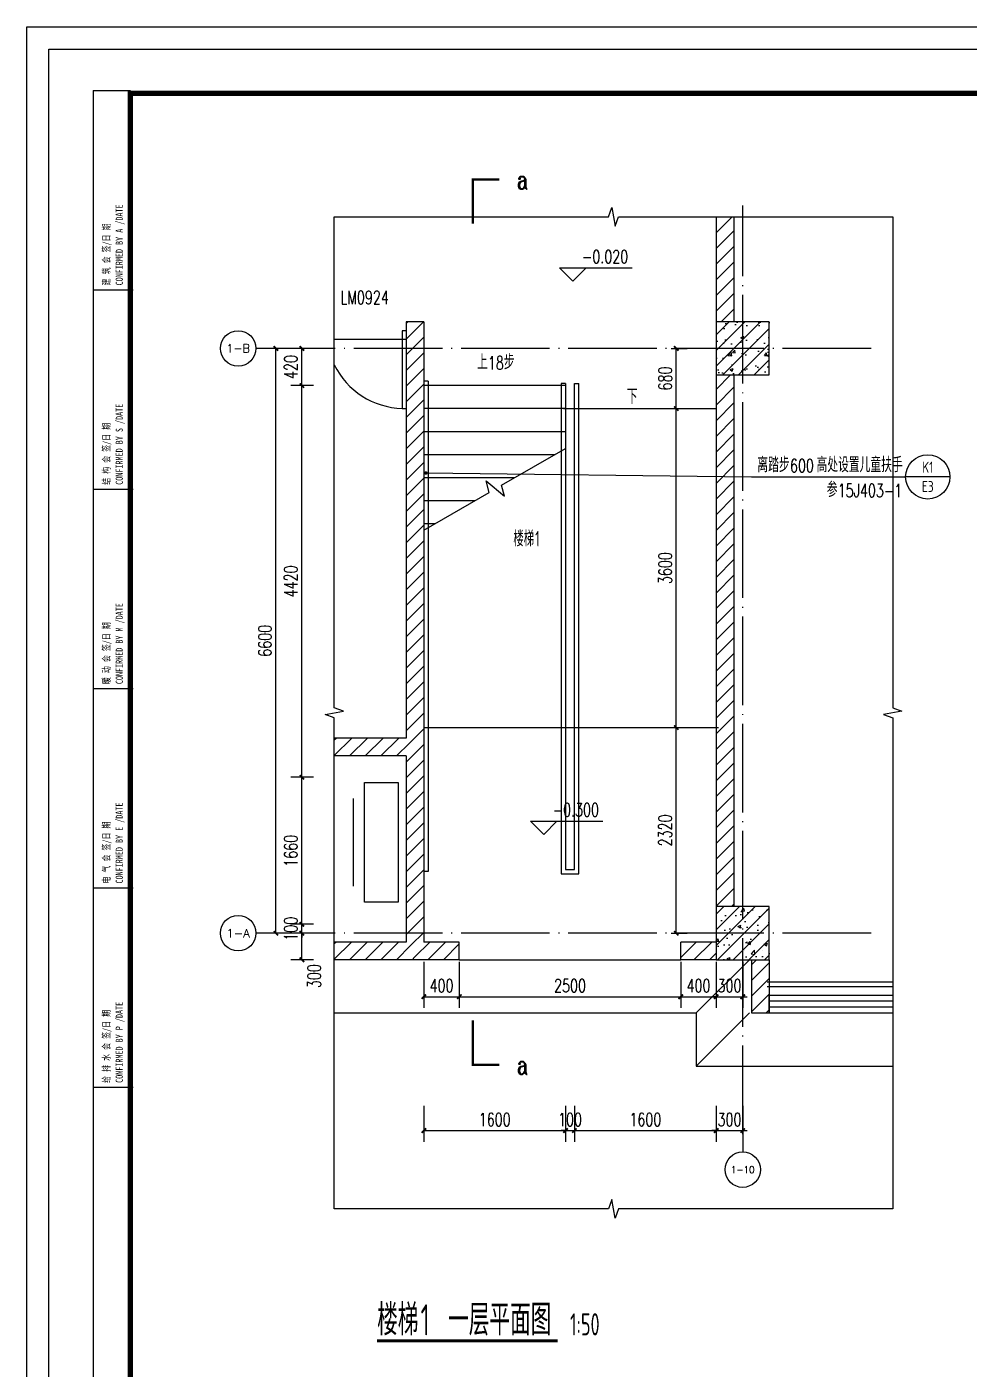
# Model space of a CAD drawing. Header units: millimetres. Extents: x -1048436 to -185795, y -983427 to 400387.
# Drawn here: x -621469 to -610831, y -673799 to -658650 of the extents above; entities that cross this region are included whole.
import ezdxf
from ezdxf.enums import TextEntityAlignment as Align

# ---------------------------------------------------------------- set-up
doc = ezdxf.new("R2010")
doc.units = ezdxf.units.MM
doc.header["$LTSCALE"] = 500
doc.linetypes.add('DOTE', pattern=[2.42, 2, -0.2, 0.02, -0.2])
for name, color, linetype in [('2017_11-sheet-L2$0$C-SHET-TTLB', 11, 'Continuous'), ('C-SHET-TTLB', 11, 'Continuous'), ('COLUMN', 254, 'Continuous'), ('DIM_LEAD', 3, 'Continuous'), ('DIM_SYMB', 3, 'Continuous'), ('EVTR', 2, 'Continuous'), ('PUB_DIM', 3, 'Continuous'), ('PUB_HATCH', 8, 'Continuous'), ('PUB_TEXT', 7, 'Continuous'), ('STAIR', 2, 'Continuous'), ('WINDOW', 4, 'Continuous'), ('建-填充', 9, 'Continuous'), ('建-墙', 254, 'Continuous'), ('建-屋面-排水沟落水口', 175, 'Continuous'), ('建-文字', 4, 'Continuous'), ('建-楼梯-扶手栏杆', 3, 'Continuous'), ('建-符号', 13, 'Continuous'), ('建-符号-门编号', 13, 'Continuous'), ('建-轴线', 16, 'DOTE'), ('建-门扇', 32, 'Continuous')]:
    doc.layers.add(name, color=color, linetype=linetype)
doc.styles.add('2017_11-sheet-L2$0$SHEET-ECADI', font='simhei.ttf', dxfattribs={"width": 0.7})
doc.styles.add('_TCH_AXIS', font='COMPLEX', dxfattribs={"bigfont": 'GBCBIG'})
doc.styles.add('_TCH_DIM', font='SIMPLEX', dxfattribs={"bigfont": 'GBCBIG'})
doc.styles.add('_TCH_DIM_T3', font='SIMPLEX', dxfattribs={"width": 0.705882, "bigfont": 'GBCBIG'})
doc.styles.add('_TCH_LABEL', font='COMPLEX', dxfattribs={"bigfont": 'GBCBIG'})
doc.styles.add('_TCH_WINDOW', font='SIMPLEX', dxfattribs={"height": 3.5, "bigfont": 'GBCBIG'})
doc.styles.add('ECADI', font='hzs.shx', dxfattribs={"width": 0.7, "bigfont": 'hztxt.shx'})
doc.styles.add('XD2008', font='xd-hzs.shx', dxfattribs={"width": 0.7, "bigfont": 'xd-hztxt.shx'})
doc.dimstyles.new('_TCH_ARCH&&50', dxfattribs={"dimtxt": 148.75, "dimasz": 50, "dimexe": 125, "dimexo": 150, "dimgap": 50, "dimtad": 1, "dimdec": 0, "dimzin": 0, "dimdsep": 46, "dimtxsty": '_TCH_DIM_T3', "dimblk": 'ARCHTICK', "dimcen": 0.09, "dimclrt": 7, "dimazin": 2, "dimtfac": 1, "dimtdec": 0, "dimtix": 1, "dimtmove": 2, "dimatfit": 3, "dimldrblk": 'ARCHTICK', "dimfxl": 1, "dimtolj": 1, "dimtzin": 0, "dimarcsym": 0})
pattern_1 = [(45, (0, 89.76), (-88.388383, 88.388383), [])]
pattern_2 = [(45, (0, 0), (-88.388348, 88.388348), []), (50, (0, 0), (358.63009, -31.37607), [37.5, -412.5]), (355, (0, 0), (-69.37567, 376.09607), [30, -330]), (100.4514, (29.9, -2.6), (289.25469, 344.71977), [31.8701, -350.57106]), (46.1842, (0, 100), (533.62052, -82.7595), [56.25, -618.75]), (96.6356, (44.47, 93.1), (467.33135, 487.05894), [47.80514, -525.8565]), (351.1842, (0, 100), (467.33097, 487.0593), [45, -495]), (21, (50, 75), (298.45353, -201.30945), [37.5, -412.5]), (326, (50, 75), (121.65767, 362.57502), [30, -330]), (71.4514, (74.87, 58.22), (420.11131, 161.26525), [31.8701, -350.57106]), (37.5, (0, 0), (6.079928, 166.446927), [0, -326, 0, -335, 0, -331.25]), (7.5, (0, 0), (131.53477, 197.205856), [0, -191, 0, -318.5, 0, -126.25]), (327.5, (-111.5, 0), (266.911218, -11.277436), [0, -125, 0, -390, 0, -517.5]), (317.5, (-161.5, 0), (291.593085, 50.05249), [0, -162.5, 0, -259, 0, -367.5])]

# ---------------------------------------------------------------- blocks, each defined once
blk = doc.blocks.new('2017_11-sheet-L2$0$2014SHEET-L')
at = {"layer": '2017_11-sheet-L2$0$C-SHET-TTLB'}
for p, q in [((0, -45), (-9, -45)), ((0, -90), (-9, -90)), ((0, -135), (-9, -135)), ((0, -180), (-9, -180)), ((0, -225), (-9, -225))]:
    blk.add_line(p, q, dxfattribs=at)
at = {"layer": '2017_11-sheet-L2$0$C-SHET-TTLB', "style": '2017_11-sheet-L2$0$SHEET-ECADI', "width": 0.7}
for s, p in [('CONFIRMED BY A /DATE', (-2.33, -43.96)), ('建 筑 会 签/日 期', (-5.24, -43.96)), ('CONFIRMED BY S /DATE', (-2.33, -88.96)), ('结 构 会 签/日 期', (-5.24, -88.96)), ('暖 动 会 签/日 期', (-5.24, -133.96)), ('CONFIRMED BY M /DATE', (-2.33, -133.96)), ('电 气 会 签/日 期', (-5.24, -178.96)), ('CONFIRMED BY E /DATE', (-2.33, -178.96)), ('给 排 水 会 签/日 期', (-5.24, -223.96)), ('CONFIRMED BY P /DATE', (-2.33, -223.96))]:
    blk.add_text(s, height=1.6, rotation=90, dxfattribs=at).set_placement(p)
blk = doc.blocks.new('2017_11-sheet-L2', base_point=(18.4, 410))
at = {"layer": '2017_11-sheet-L2$0$C-SHET-TTLB'}
blk.add_blockref('2017_11-sheet-L2$0$2014SHEET-L', (19, 410.6), dxfattribs=at)
blk = doc.blocks.new('集团图框A1')
at = {"layer": 'C-SHET-TTLB'}
for q in [(259.85, -685.13), (268.25, -109.93)]:
    blk.add_line((259.85, -109.93), q, dxfattribs=at)
for points in [[(1095.85, -95.53), (1095.85, -699.53), (244.85, -699.53), (244.85, -95.53)], [(1090.85, -100.53), (1090.85, -694.53), (249.85, -694.53), (249.85, -100.53)]]:
    blk.add_lwpolyline(points, close=True, dxfattribs=at)
at = {"layer": 'C-SHET-TTLB', "const_width": 1.2}
blk.add_lwpolyline([(268.25, -110.53), (1080.85, -110.53), (1080.85, -684.53), (268.25, -684.53)], close=True, dxfattribs=at)
at = {"layer": 'C-SHET-TTLB'}
blk.add_blockref('2017_11-sheet-L2', (268.25, -110.53), dxfattribs=at)
at = {"color": 2, "style": 'ECADI', "width": 0.7}
for tag, p in [('序号1', (1009.72, -381.88)), ('记要1', (1037.92, -381.9)), ('日期1', (1073.26, -381.71)), ('序号2', (1009.72, -387.77)), ('记要2', (1037.92, -387.79)), ('日期2', (1073.26, -387.6)), ('序号3', (1009.72, -393.63)), ('记要3', (1037.92, -393.65)), ('日期3', (1073.26, -393.46)), ('序号4', (1009.72, -399.51)), ('记要4', (1037.92, -399.53)), ('日期4', (1073.26, -399.35)), ('合作设计单位', (1042.53, -542.75)), ('审定人', (1041.84, -561.74)), ('审核人', (1041.84, -571.23)), ('设计总负责人', (1041.84, -580.99)), ('专业负责人', (1041.84, -591.72)), ('校对人', (1041.84, -601.96)), ('设计人', (1041.84, -611.83)), ('建设单位上', (1044.38, -619.93)), ('建设单位中', (1044.38, -623.89)), ('建设单位下', (1044.38, -627.74)), ('项目名称上', (1044.35, -632.3)), ('项目名称中', (1044.35, -636.38)), ('项目名称下', (1044.35, -640.33)), ('子项', (1043.59, -646.93)), ('图名上', (1044.47, -653.59)), ('图名中', (1044.47, -657.5)), ('图名下', (1044.47, -661.62)), ('工程编号', (1027.1, -667.58)), ('阶段', (1063.92, -667.61)), ('比例', (1025.96, -674.19)), ('专业', (1063.72, -673.97)), ('日期', (1026.1, -680.73)), ('图别、图号', (1066.05, -680.84))]:
    blk.add_attdef(tag, text='', height=3.5, dxfattribs=at).set_placement(p, align=Align.MIDDLE)
blk = doc.blocks.new('A1')
blk.add_blockref('集团图框A1', (-609654.51, -640037.88))
blk = doc.blocks.new('_ArchTick')
at = {"color": 0, "linetype": 'ByBlock', "const_width": 0.4}
blk.add_lwpolyline([(-0.5, -0.5), (0.5, 0.5)], dxfattribs=at)
blk = doc.blocks.new('*D272')
at = {"layer": 'Defpoints', "color": 0, "transparency": 16777216}
for p in [(-616987, -669054), (-616587, -669054), (-616587, -669596)]:
    blk.add_point(p, dxfattribs=at)
at = {"layer": 'PUB_DIM', "color": 0, "lineweight": -2, "transparency": 16777216}
for p, q in [((-616987, -669204), (-616987, -669721)), ((-616587, -669204), (-616587, -669721)), ((-616987, -669596), (-616587, -669596))]:
    blk.add_line(p, q, dxfattribs=at)
at = {"layer": 'PUB_DIM', "color": 0, "lineweight": -2, "transparency": 16777216, "xscale": 50, "yscale": 50, "zscale": 50, "rotation": 180}
blk.add_blockref('_ArchTick', (-616987, -669596), dxfattribs=at)
at = {"layer": 'PUB_DIM', "color": 0, "lineweight": -2, "transparency": 16777216, "xscale": 50, "yscale": 50, "zscale": 50}
blk.add_blockref('_ArchTick', (-616587, -669596), dxfattribs=at)
at = {"layer": 'PUB_DIM', "color": 7, "transparency": 16777216, "insert": (-616787, -669471), "char_height": 148.8, "attachment_point": 5, "style": '_TCH_DIM_T3'}
blk.add_mtext('\\A1;400', dxfattribs=at)
blk = doc.blocks.new('*D273')
at = {"layer": 'Defpoints', "color": 0, "transparency": 16777216}
for p in [(-616587, -669054), (-614087, -669054), (-614087, -669596)]:
    blk.add_point(p, dxfattribs=at)
at = {"layer": 'PUB_DIM', "color": 0, "lineweight": -2, "transparency": 16777216}
for p, q in [((-616587, -669204), (-616587, -669721)), ((-614087, -669204), (-614087, -669721)), ((-616587, -669596), (-614087, -669596))]:
    blk.add_line(p, q, dxfattribs=at)
at = {"layer": 'PUB_DIM', "color": 0, "lineweight": -2, "transparency": 16777216, "xscale": 50, "yscale": 50, "zscale": 50, "rotation": 180}
blk.add_blockref('_ArchTick', (-616587, -669596), dxfattribs=at)
at = {"layer": 'PUB_DIM', "color": 0, "lineweight": -2, "transparency": 16777216, "xscale": 50, "yscale": 50, "zscale": 50}
blk.add_blockref('_ArchTick', (-614087, -669596), dxfattribs=at)
at = {"layer": 'PUB_DIM', "color": 7, "transparency": 16777216, "insert": (-615337, -669471), "char_height": 148.8, "attachment_point": 5, "style": '_TCH_DIM_T3'}
blk.add_mtext('\\A1;2500', dxfattribs=at)
blk = doc.blocks.new('*D274')
at = {"layer": 'Defpoints', "color": 0, "transparency": 16777216}
for p in [(-614087, -669054), (-613687, -669054), (-613687, -669596)]:
    blk.add_point(p, dxfattribs=at)
at = {"layer": 'PUB_DIM', "color": 0, "lineweight": -2, "transparency": 16777216}
for p, q in [((-614087, -669204), (-614087, -669721)), ((-613687, -669204), (-613687, -669721)), ((-614087, -669596), (-613687, -669596))]:
    blk.add_line(p, q, dxfattribs=at)
at = {"layer": 'PUB_DIM', "color": 0, "lineweight": -2, "transparency": 16777216, "xscale": 50, "yscale": 50, "zscale": 50, "rotation": 180}
blk.add_blockref('_ArchTick', (-614087, -669596), dxfattribs=at)
at = {"layer": 'PUB_DIM', "color": 0, "lineweight": -2, "transparency": 16777216, "xscale": 50, "yscale": 50, "zscale": 50}
blk.add_blockref('_ArchTick', (-613687, -669596), dxfattribs=at)
at = {"layer": 'PUB_DIM', "color": 7, "transparency": 16777216, "insert": (-613887, -669471), "char_height": 148.8, "attachment_point": 5, "style": '_TCH_DIM_T3'}
blk.add_mtext('\\A1;400', dxfattribs=at)
blk = doc.blocks.new('*D275')
at = {"layer": 'Defpoints', "color": 0, "transparency": 16777216}
for p in [(-613687, -669054), (-613387, -669054), (-613387, -669596)]:
    blk.add_point(p, dxfattribs=at)
at = {"layer": 'PUB_DIM', "color": 0, "lineweight": -2, "transparency": 16777216}
for p, q in [((-613687, -669204), (-613687, -669721)), ((-613387, -669204), (-613387, -669721)), ((-613687, -669596), (-613737, -669596)), ((-613687, -669596), (-613387, -669596)), ((-613387, -669596), (-613337, -669596))]:
    blk.add_line(p, q, dxfattribs=at)
at = {"layer": 'PUB_DIM', "color": 0, "lineweight": -2, "transparency": 16777216, "xscale": 50, "yscale": 50, "zscale": 50}
blk.add_blockref('_ArchTick', (-613687, -669596), dxfattribs=at)
at = {"layer": 'PUB_DIM', "color": 0, "lineweight": -2, "transparency": 16777216, "xscale": 50, "yscale": 50, "zscale": 50, "rotation": 180}
blk.add_blockref('_ArchTick', (-613387, -669596), dxfattribs=at)
at = {"layer": 'PUB_DIM', "color": 7, "transparency": 16777216, "insert": (-613537, -669471), "char_height": 148.8, "attachment_point": 5, "style": '_TCH_DIM_T3'}
blk.add_mtext('\\A1;300', dxfattribs=at)
blk = doc.blocks.new('*D2535')
at = {"layer": 'Defpoints', "color": 0, "transparency": 16777216}
for p in [(-614347, -662279), (-614138, -662279), (-614347, -662959)]:
    blk.add_point(p, dxfattribs=at)
at = {"layer": 'PUB_DIM', "color": 0, "lineweight": -2, "transparency": 16777216}
for p, q in [((-614197, -662279), (-614013, -662279)), ((-614138, -662959), (-614138, -662279)), ((-614197, -662959), (-614013, -662959))]:
    blk.add_line(p, q, dxfattribs=at)
at = {"layer": 'PUB_DIM', "color": 0, "lineweight": -2, "transparency": 16777216, "xscale": 50, "yscale": 50, "zscale": 50}
for p, rotation in [((-614138, -662279), 90), ((-614138, -662959), 270)]:
    blk.add_blockref('_ArchTick', p, dxfattribs=dict(at, rotation=rotation))
at = {"layer": 'PUB_DIM', "color": 7, "transparency": 16777216, "insert": (-614263, -662619), "char_height": 148.8, "attachment_point": 5, "rotation": 90, "style": '_TCH_DIM_T3'}
blk.add_mtext('\\A1;680', dxfattribs=at)
blk = doc.blocks.new('*D2536')
at = {"layer": 'Defpoints', "color": 0, "transparency": 16777216}
for p in [(-614347, -662959), (-614138, -662959), (-614347, -666559)]:
    blk.add_point(p, dxfattribs=at)
at = {"layer": 'PUB_DIM', "color": 0, "lineweight": -2, "transparency": 16777216}
for p, q in [((-614197, -662959), (-614013, -662959)), ((-614138, -666559), (-614138, -662959)), ((-614197, -666559), (-614013, -666559))]:
    blk.add_line(p, q, dxfattribs=at)
at = {"layer": 'PUB_DIM', "color": 0, "lineweight": -2, "transparency": 16777216, "xscale": 50, "yscale": 50, "zscale": 50}
for p, rotation in [((-614138, -662959), 90), ((-614138, -666559), 270)]:
    blk.add_blockref('_ArchTick', p, dxfattribs=dict(at, rotation=rotation))
at = {"layer": 'PUB_DIM', "color": 7, "transparency": 16777216, "insert": (-614263, -664759), "char_height": 148.8, "attachment_point": 5, "rotation": 90, "style": '_TCH_DIM_T3'}
blk.add_mtext('\\A1;3600', dxfattribs=at)
blk = doc.blocks.new('*D2537')
at = {"layer": 'Defpoints', "color": 0, "transparency": 16777216}
for p in [(-614347, -666559), (-614138, -666559), (-614347, -668879)]:
    blk.add_point(p, dxfattribs=at)
at = {"layer": 'PUB_DIM', "color": 0, "lineweight": -2, "transparency": 16777216}
for p, q in [((-614197, -666559), (-614013, -666559)), ((-614138, -668879), (-614138, -666559)), ((-614197, -668879), (-614013, -668879))]:
    blk.add_line(p, q, dxfattribs=at)
at = {"layer": 'PUB_DIM', "color": 0, "lineweight": -2, "transparency": 16777216, "xscale": 50, "yscale": 50, "zscale": 50}
for p, rotation in [((-614138, -666559), 90), ((-614138, -668879), 270)]:
    blk.add_blockref('_ArchTick', p, dxfattribs=dict(at, rotation=rotation))
at = {"layer": 'PUB_DIM', "color": 7, "transparency": 16777216, "insert": (-614263, -667719), "char_height": 148.8, "attachment_point": 5, "rotation": 90, "style": '_TCH_DIM_T3'}
blk.add_mtext('\\A1;2320', dxfattribs=at)
blk = doc.blocks.new('*D2538')
at = {"layer": 'Defpoints', "color": 0, "transparency": 16777216}
for p in [(-618657, -662279), (-618431, -662279), (-618431, -668879)]:
    blk.add_point(p, dxfattribs=at)
at = {"layer": 'PUB_DIM', "color": 0, "lineweight": -2, "transparency": 16777216}
for p, q in [((-618581, -662279), (-618782, -662279)), ((-618657, -668879), (-618657, -662279)), ((-618581, -668879), (-618782, -668879))]:
    blk.add_line(p, q, dxfattribs=at)
at = {"layer": 'PUB_DIM', "color": 0, "lineweight": -2, "transparency": 16777216, "xscale": 50, "yscale": 50, "zscale": 50}
for p, rotation in [((-618657, -662279), 90), ((-618657, -668879), 270)]:
    blk.add_blockref('_ArchTick', p, dxfattribs=dict(at, rotation=rotation))
at = {"layer": 'PUB_DIM', "color": 7, "transparency": 16777216, "insert": (-618781, -665579), "char_height": 148.8, "attachment_point": 5, "rotation": 90, "style": '_TCH_DIM_T3'}
blk.add_mtext('\\A1;6600', dxfattribs=at)
blk = doc.blocks.new('*D2539')
at = {"layer": 'Defpoints', "color": 0, "transparency": 16777216}
for p in [(-618364, -662279), (-618082, -662279), (-618082, -662699)]:
    blk.add_point(p, dxfattribs=at)
at = {"layer": 'PUB_DIM', "color": 0, "lineweight": -2, "transparency": 16777216}
for p, q in [((-618232, -662279), (-618489, -662279)), ((-618364, -662699), (-618364, -662279)), ((-618232, -662699), (-618489, -662699))]:
    blk.add_line(p, q, dxfattribs=at)
at = {"layer": 'PUB_DIM', "color": 0, "lineweight": -2, "transparency": 16777216, "xscale": 50, "yscale": 50, "zscale": 50}
for p, rotation in [((-618364, -662279), 90), ((-618364, -662699), 270)]:
    blk.add_blockref('_ArchTick', p, dxfattribs=dict(at, rotation=rotation))
at = {"layer": 'PUB_DIM', "color": 7, "transparency": 16777216, "insert": (-618488, -662489), "char_height": 148.8, "attachment_point": 5, "rotation": 90, "style": '_TCH_DIM_T3'}
blk.add_mtext('\\A1;420', dxfattribs=at)
blk = doc.blocks.new('*D2540')
at = {"layer": 'Defpoints', "color": 0, "transparency": 16777216}
for p in [(-618364, -662699), (-618082, -662699), (-618082, -667119)]:
    blk.add_point(p, dxfattribs=at)
at = {"layer": 'PUB_DIM', "color": 0, "lineweight": -2, "transparency": 16777216}
for p, q in [((-618232, -662699), (-618489, -662699)), ((-618364, -667119), (-618364, -662699)), ((-618232, -667119), (-618489, -667119))]:
    blk.add_line(p, q, dxfattribs=at)
at = {"layer": 'PUB_DIM', "color": 0, "lineweight": -2, "transparency": 16777216, "xscale": 50, "yscale": 50, "zscale": 50}
for p, rotation in [((-618364, -662699), 90), ((-618364, -667119), 270)]:
    blk.add_blockref('_ArchTick', p, dxfattribs=dict(at, rotation=rotation))
at = {"layer": 'PUB_DIM', "color": 7, "transparency": 16777216, "insert": (-618488, -664909), "char_height": 148.8, "attachment_point": 5, "rotation": 90, "style": '_TCH_DIM_T3'}
blk.add_mtext('\\A1;4420', dxfattribs=at)
blk = doc.blocks.new('*D2541')
at = {"layer": 'Defpoints', "color": 0, "transparency": 16777216}
for p in [(-618364, -667119), (-618082, -667119), (-618082, -668779)]:
    blk.add_point(p, dxfattribs=at)
at = {"layer": 'PUB_DIM', "color": 0, "lineweight": -2, "transparency": 16777216}
for p, q in [((-618232, -667119), (-618489, -667119)), ((-618364, -668779), (-618364, -667119)), ((-618232, -668779), (-618489, -668779))]:
    blk.add_line(p, q, dxfattribs=at)
at = {"layer": 'PUB_DIM', "color": 0, "lineweight": -2, "transparency": 16777216, "xscale": 50, "yscale": 50, "zscale": 50}
for p, rotation in [((-618364, -667119), 90), ((-618364, -668779), 270)]:
    blk.add_blockref('_ArchTick', p, dxfattribs=dict(at, rotation=rotation))
at = {"layer": 'PUB_DIM', "color": 7, "transparency": 16777216, "insert": (-618488, -667949), "char_height": 148.8, "attachment_point": 5, "rotation": 90, "style": '_TCH_DIM_T3'}
blk.add_mtext('\\A1;1660', dxfattribs=at)
blk = doc.blocks.new('*D2542')
at = {"layer": 'Defpoints', "color": 0, "transparency": 16777216}
for p in [(-618364, -668779), (-618082, -668779), (-618082, -668879)]:
    blk.add_point(p, dxfattribs=at)
at = {"layer": 'PUB_DIM', "color": 0, "lineweight": -2, "transparency": 16777216}
for p, q in [((-618232, -668779), (-618489, -668779)), ((-618364, -668779), (-618364, -668729)), ((-618364, -668879), (-618364, -668779)), ((-618232, -668879), (-618489, -668879)), ((-618364, -668879), (-618364, -668929))]:
    blk.add_line(p, q, dxfattribs=at)
at = {"layer": 'PUB_DIM', "color": 0, "lineweight": -2, "transparency": 16777216, "xscale": 50, "yscale": 50, "zscale": 50}
for p, rotation in [((-618364, -668779), 270), ((-618364, -668879), 90)]:
    blk.add_blockref('_ArchTick', p, dxfattribs=dict(at, rotation=rotation))
at = {"layer": 'PUB_DIM', "color": 7, "transparency": 16777216, "insert": (-618488, -668829), "char_height": 148.8, "attachment_point": 5, "rotation": 90, "style": '_TCH_DIM_T3'}
blk.add_mtext('\\A1;100', dxfattribs=at)
blk = doc.blocks.new('*D2543')
at = {"layer": 'Defpoints', "color": 0, "transparency": 16777216}
for p in [(-618364, -668879), (-618082, -668879), (-618082, -669179)]:
    blk.add_point(p, dxfattribs=at)
at = {"layer": 'PUB_DIM', "color": 0, "lineweight": -2, "transparency": 16777216}
for p, q in [((-618232, -668879), (-618489, -668879)), ((-618364, -669179), (-618364, -668879)), ((-618232, -669179), (-618489, -669179))]:
    blk.add_line(p, q, dxfattribs=at)
at = {"layer": 'PUB_DIM', "color": 0, "lineweight": -2, "transparency": 16777216, "xscale": 50, "yscale": 50, "zscale": 50}
for p, rotation in [((-618364, -668879), 90), ((-618364, -669179), 270)]:
    blk.add_blockref('_ArchTick', p, dxfattribs=dict(at, rotation=rotation))
at = {"layer": 'PUB_DIM', "color": 7, "transparency": 16777216, "insert": (-618226, -669364), "char_height": 148.8, "attachment_point": 5, "rotation": 90, "style": '_TCH_DIM_T3'}
blk.add_mtext('\\A1;300', dxfattribs=at)
blk = doc.blocks.new('*D2544')
at = {"layer": 'Defpoints', "color": 0, "transparency": 16777216}
for p in [(-613687, -670679), (-613387, -670679), (-613387, -671107)]:
    blk.add_point(p, dxfattribs=at)
at = {"layer": 'PUB_DIM', "color": 0, "lineweight": -2, "transparency": 16777216}
for p, q in [((-613687, -670829), (-613687, -671232)), ((-613387, -670829), (-613387, -671232)), ((-613687, -671107), (-613737, -671107)), ((-613687, -671107), (-613387, -671107)), ((-613387, -671107), (-613337, -671107))]:
    blk.add_line(p, q, dxfattribs=at)
at = {"layer": 'PUB_DIM', "color": 0, "lineweight": -2, "transparency": 16777216, "xscale": 50, "yscale": 50, "zscale": 50}
blk.add_blockref('_ArchTick', (-613687, -671107), dxfattribs=at)
at = {"layer": 'PUB_DIM', "color": 0, "lineweight": -2, "transparency": 16777216, "xscale": 50, "yscale": 50, "zscale": 50, "rotation": 180}
blk.add_blockref('_ArchTick', (-613387, -671107), dxfattribs=at)
at = {"layer": 'PUB_DIM', "color": 7, "transparency": 16777216, "insert": (-613537, -670983), "char_height": 148.8, "attachment_point": 5, "style": '_TCH_DIM_T3'}
blk.add_mtext('\\A1;300', dxfattribs=at)
blk = doc.blocks.new('*D2545')
at = {"layer": 'Defpoints', "color": 0, "transparency": 16777216}
for p in [(-615287, -670679), (-613687, -670679), (-613687, -671107)]:
    blk.add_point(p, dxfattribs=at)
at = {"layer": 'PUB_DIM', "color": 0, "lineweight": -2, "transparency": 16777216}
for p, q in [((-615287, -670829), (-615287, -671232)), ((-613687, -670829), (-613687, -671232)), ((-615287, -671107), (-613687, -671107))]:
    blk.add_line(p, q, dxfattribs=at)
at = {"layer": 'PUB_DIM', "color": 0, "lineweight": -2, "transparency": 16777216, "xscale": 50, "yscale": 50, "zscale": 50, "rotation": 180}
blk.add_blockref('_ArchTick', (-615287, -671107), dxfattribs=at)
at = {"layer": 'PUB_DIM', "color": 0, "lineweight": -2, "transparency": 16777216, "xscale": 50, "yscale": 50, "zscale": 50}
blk.add_blockref('_ArchTick', (-613687, -671107), dxfattribs=at)
at = {"layer": 'PUB_DIM', "color": 7, "transparency": 16777216, "insert": (-614487, -670983), "char_height": 148.8, "attachment_point": 5, "style": '_TCH_DIM_T3'}
blk.add_mtext('\\A1;1600', dxfattribs=at)
blk = doc.blocks.new('*D2546')
at = {"layer": 'Defpoints', "color": 0, "transparency": 16777216}
for p in [(-615387, -670679), (-615287, -670679), (-615287, -671107)]:
    blk.add_point(p, dxfattribs=at)
at = {"layer": 'PUB_DIM', "color": 0, "lineweight": -2, "transparency": 16777216}
for p, q in [((-615387, -670829), (-615387, -671232)), ((-615287, -670829), (-615287, -671232)), ((-615387, -671107), (-615437, -671107)), ((-615387, -671107), (-615287, -671107)), ((-615287, -671107), (-615237, -671107))]:
    blk.add_line(p, q, dxfattribs=at)
at = {"layer": 'PUB_DIM', "color": 0, "lineweight": -2, "transparency": 16777216, "xscale": 50, "yscale": 50, "zscale": 50}
blk.add_blockref('_ArchTick', (-615387, -671107), dxfattribs=at)
at = {"layer": 'PUB_DIM', "color": 0, "lineweight": -2, "transparency": 16777216, "xscale": 50, "yscale": 50, "zscale": 50, "rotation": 180}
blk.add_blockref('_ArchTick', (-615287, -671107), dxfattribs=at)
at = {"layer": 'PUB_DIM', "color": 7, "transparency": 16777216, "insert": (-615337, -670983), "char_height": 148.8, "attachment_point": 5, "style": '_TCH_DIM_T3'}
blk.add_mtext('\\A1;100', dxfattribs=at)
blk = doc.blocks.new('*D2547')
at = {"layer": 'Defpoints', "color": 0, "transparency": 16777216}
for p in [(-616987, -670679), (-615387, -670679), (-615387, -671107)]:
    blk.add_point(p, dxfattribs=at)
at = {"layer": 'PUB_DIM', "color": 0, "lineweight": -2, "transparency": 16777216}
for p, q in [((-616987, -670829), (-616987, -671232)), ((-615387, -670829), (-615387, -671232)), ((-616987, -671107), (-615387, -671107))]:
    blk.add_line(p, q, dxfattribs=at)
at = {"layer": 'PUB_DIM', "color": 0, "lineweight": -2, "transparency": 16777216, "xscale": 50, "yscale": 50, "zscale": 50, "rotation": 180}
blk.add_blockref('_ArchTick', (-616987, -671107), dxfattribs=at)
at = {"layer": 'PUB_DIM', "color": 0, "lineweight": -2, "transparency": 16777216, "xscale": 50, "yscale": 50, "zscale": 50}
blk.add_blockref('_ArchTick', (-615387, -671107), dxfattribs=at)
at = {"layer": 'PUB_DIM', "color": 7, "transparency": 16777216, "insert": (-616187, -670983), "char_height": 148.8, "attachment_point": 5, "style": '_TCH_DIM_T3'}
blk.add_mtext('\\A1;1600', dxfattribs=at)

msp = doc.modelspace()

# ---------------------------------------------------------------- hatches: boundary and pattern name
at = {"layer": 'PUB_HATCH'}
h = msp.add_hatch(dxfattribs=at)
h.set_pattern_fill('钢筋混凝土', color=256, scale=50, style=0)
h.set_pattern_definition(pattern_2)
h.paths.add_polyline_path([(-613687.4, -662579), (-613087.4, -662579), (-613087.4, -661979), (-613687.4, -661979)])
h = msp.add_hatch(dxfattribs=at)
h.set_pattern_fill('钢筋混凝土', color=256, scale=50, style=0)
h.set_pattern_definition(pattern_2)
h.paths.add_polyline_path([(-613687.4, -669179), (-613087.4, -669179), (-613087.4, -668579), (-613687.4, -668579)])
at = {"layer": '建-填充'}
h = msp.add_hatch(dxfattribs=at)
h.set_pattern_fill('普通砖', color=256, scale=50, style=0)
h.set_pattern_definition(pattern_1)
h.paths.add_polyline_path([(-613687.4, -661979), (-613487.4, -661979), (-613487.4, -660793.8), (-613687.4, -660793.8)])
h = msp.add_hatch(dxfattribs=at)
h.set_pattern_fill('普通砖', color=256, scale=50, style=0)
h.set_pattern_definition(pattern_1)
h.paths.add_polyline_path([(-616987.4, -661979), (-617187.4, -662179), (-617187.4, -666679), (-617120.8, -666779), (-616987.4, -666779)])
h = msp.add_hatch(dxfattribs=at)
h.set_pattern_fill('普通砖', color=256, scale=50, style=0)
h.set_pattern_definition(pattern_1)
h.paths.add_polyline_path([(-616987.4, -661979), (-617187.4, -661979), (-617187.4, -662179)])
h = msp.add_hatch(dxfattribs=at)
h.set_pattern_fill('普通砖', color=256, scale=50, style=0)
h.set_pattern_definition(pattern_1)
h.paths.add_polyline_path([(-613687.4, -668579), (-613487.4, -668579), (-613487.4, -662579), (-613687.4, -662579)])
h = msp.add_hatch(dxfattribs=at)
h.set_pattern_fill('普通砖', color=256, scale=50, style=0)
h.set_pattern_definition(pattern_1)
h.paths.add_polyline_path([(-617120.8, -666779), (-617187.4, -666679), (-617997.9, -666679), (-617997.9, -666879), (-617187.4, -666879)])
h = msp.add_hatch(dxfattribs=at)
h.set_pattern_fill('普通砖', color=256, scale=50, style=0)
h.set_pattern_definition(pattern_1)
h.paths.add_polyline_path([(-617120.8, -666779), (-617187.4, -666879), (-617187.4, -668979), (-617087.4, -669045.7), (-616987.4, -668979), (-616987.4, -666779)])
h = msp.add_hatch(dxfattribs=at)
h.set_pattern_fill('普通砖', color=256, scale=50, style=0)
h.set_pattern_definition(pattern_1)
h.paths.add_polyline_path([(-617087.4, -669045.7), (-617187.4, -668979), (-617997.9, -668979), (-617997.9, -669179), (-617087.4, -669179)])
h = msp.add_hatch(dxfattribs=at)
h.set_pattern_fill('普通砖', color=256, scale=50, style=0)
h.set_pattern_definition(pattern_1)
h.paths.add_polyline_path([(-616587.4, -668979), (-616987.4, -668979), (-617087.4, -669045.7), (-617087.4, -669179), (-616587.4, -669179)])
h = msp.add_hatch(dxfattribs=at)
h.set_pattern_fill('普通砖', color=256, scale=50, style=0)
h.set_pattern_definition(pattern_1)
h.paths.add_polyline_path([(-613687.4, -669179), (-613687.4, -668979), (-614087.4, -668979), (-614087.4, -669179)])
h = msp.add_hatch(dxfattribs=at)
h.set_pattern_fill('普通砖', color=256, scale=50, style=0)
h.set_pattern_definition(pattern_1)
h.paths.add_polyline_path([(-613087.4, -669179), (-613287.4, -669179), (-613287.4, -669779), (-613087.4, -669579)])
h = msp.add_hatch(dxfattribs=at)
h.set_pattern_fill('普通砖', color=256, scale=50, style=0)
h.set_pattern_definition(pattern_1)
h.paths.add_polyline_path([(-613287.4, -669779), (-613087.4, -669779), (-613087.4, -669579)])

# ---------------------------------------------------------------- linework, layer by layer
for p, q in [((-615412.4, -662959), (-613687.4, -662959)), ((-616987.4, -666559), (-613662.4, -666559)), ((-616587.4, -669179), (-614087.4, -669179))]:
    msp.add_line(p, q)
at = {"layer": 'COLUMN'}
for p, q in [((-613087.4, -661979), (-613687.4, -661979)), ((-613687.4, -661979), (-613687.4, -662579)), ((-613087.4, -662579), (-613087.4, -661979)), ((-613687.4, -662579), (-613087.4, -662579)), ((-613087.4, -668579), (-613687.4, -668579)), ((-613687.4, -668579), (-613687.4, -669179)), ((-613087.4, -669179), (-613087.4, -668579)), ((-613687.4, -669179), (-613087.4, -669179))]:
    msp.add_line(p, q, dxfattribs=at)
at = {"layer": 'DIM_LEAD'}
for p, q in [((-616964.5, -663685.2), (-613289.1, -663729.4)), ((-616964.5, -663685.2), (-613289.1, -663729.4)), ((-613289.1, -663729.4), (-611548.4, -663729.4))]:
    msp.add_line(p, q, dxfattribs=at)
at = {"layer": 'DIM_LEAD', "const_width": 20}
msp.add_lwpolyline([(-616974.5, -663685.1, 1), (-616954.5, -663685.4, 1)], format="xyb", close=True, dxfattribs=at)
msp.add_lwpolyline([(-616974.5, -663685.1, 1), (-616954.5, -663685.4, 1)], format="xyb", close=True, dxfattribs=at)
at = {"layer": 'DIM_SYMB', "const_width": 25}
for points in [[(-616133.5, -660372.8), (-616433.5, -660372.8), (-616433.5, -660872.8)], [(-616433.5, -669863.7), (-616433.5, -670363.7), (-616133.5, -670363.7)]]:
    msp.add_lwpolyline(points, dxfattribs=at)
at = {"layer": 'DIM_SYMB'}
for points in [[(-616187.4, -662569, 0, 0, 0), (-616187.4, -663589, 40, 0, 0), (-616187.4, -663739, 0, 0, 0)], [(-614648.7, -662959, 0, 0, 0), (-614648.7, -666409, 40, 0, 0), (-614648.7, -666559, 0, 0, 0)]]:
    msp.add_lwpolyline(points, format="xyseb", dxfattribs=at)
at = {"layer": 'EVTR'}
for p, q in [((-617655.4, -668528.6), (-617655.4, -667177.4)), ((-617655.4, -667177.4), (-617276.8, -667177.4)), ((-617276.8, -667177.4), (-617276.8, -668528.6)), ((-617784.1, -667358), (-617784.1, -668348)), ((-617276.8, -668528.6), (-617655.4, -668528.6))]:
    msp.add_line(p, q, dxfattribs=at)
at = {"layer": 'STAIR'}
for p, q in [((-616987.4, -662649), (-616987.4, -668184)), ((-616937.4, -662649), (-616987.4, -662649)), ((-616987.4, -662699), (-616987.4, -664330.9)), ((-615387.4, -662699), (-616987.4, -662699)), ((-616937.4, -662649), (-616937.4, -668184)), ((-615437.4, -662674), (-615437.4, -668209)), ((-615387.4, -662674), (-615437.4, -662674)), ((-615387.4, -662674), (-615387.4, -668159)), ((-615387.4, -662699), (-615387.4, -663407.2)), ((-615287.4, -668159), (-615287.4, -662674)), ((-615287.4, -662674), (-615237.4, -662674)), ((-615237.4, -668209), (-615237.4, -662674)), ((-615387.4, -662959), (-616987.4, -662959)), ((-615387.4, -663219), (-616987.4, -663219)), ((-615511.9, -663479), (-616987.4, -663479)), ((-616109.6, -663824.1), (-615387.4, -663407.2)), ((-615962.3, -663739), (-616987.4, -663739)), ((-616248, -663904), (-616282.9, -663773.6)), ((-616282.9, -663773.6), (-616076.8, -663946.5)), ((-616076.8, -663946.5), (-616109.6, -663824.1)), ((-616987.4, -664330.9), (-616248, -663904)), ((-616412.6, -663999), (-616987.4, -663999)), ((-616862.9, -664259), (-616987.4, -664259)), ((-616937.4, -668184), (-616987.4, -668184)), ((-615437.4, -668209), (-615237.4, -668209)), ((-615387.4, -668159), (-615287.4, -668159))]:
    msp.add_line(p, q, dxfattribs=at)
at = {"layer": 'WINDOW'}
for p, q in [((-613087.4, -669579), (-611694.8, -669579)), ((-613087.4, -669579), (-613087.4, -669779)), ((-611694.8, -669645.7), (-613087.4, -669645.7)), ((-611694.8, -669712.4), (-613087.4, -669712.4)), ((-613087.4, -669779), (-611694.8, -669779))]:
    msp.add_line(p, q, dxfattribs=at)
at = {"layer": '建-墙'}
for p, q in [((-613687.4, -660793.8), (-613687.4, -661979)), ((-613487.4, -660793.8), (-613487.4, -661979)), ((-616987.4, -661979), (-617187.4, -661979)), ((-617187.4, -661979), (-617187.4, -662179)), ((-616987.4, -661979), (-616987.4, -666779)), ((-617187.4, -662179), (-617187.4, -666679)), ((-613687.4, -662579), (-613687.4, -668579)), ((-613487.4, -662579), (-613487.4, -668579)), ((-617187.4, -666679), (-617997.9, -666679)), ((-616987.4, -666779), (-616987.4, -668979)), ((-617187.4, -666879), (-617997.9, -666879)), ((-617187.4, -666879), (-617187.4, -668979)), ((-617187.4, -668979), (-617997.9, -668979)), ((-616587.4, -668979), (-616987.4, -668979)), ((-616587.4, -669179), (-616587.4, -668979)), ((-613687.4, -668979), (-614087.4, -668979)), ((-614087.4, -669179), (-614087.4, -668979)), ((-613362.4, -669079), (-613362.4, -669079)), ((-613262.4, -669079), (-613262.4, -669079)), ((-613162.4, -669079), (-613162.4, -669079)), ((-617087.4, -669179), (-617997.9, -669179)), ((-616587.4, -669179), (-617087.4, -669179)), ((-613687.4, -669179), (-614087.4, -669179)), ((-613287.4, -669179), (-613287.4, -669779)), ((-613087.4, -669179), (-613087.4, -669579)), ((-613087.4, -669779), (-613087.4, -669579)), ((-613287.4, -669779), (-613087.4, -669779))]:
    msp.add_line(p, q, dxfattribs=at)
at = {"layer": '建-屋面-排水沟落水口'}
for p, q in [((-613912.4, -669779), (-613312.4, -669179)), ((-613912.4, -670379), (-613312.4, -669779))]:
    msp.add_line(p, q, dxfattribs=at)
msp.add_lwpolyline([(-617997.9, -669779), (-613912.4, -669779), (-613912.4, -670379), (-611694.8, -670379)], dxfattribs=at)
at = {"layer": '建-楼梯-扶手栏杆'}
for p, q in [((-613112.4, -669429), (-611694.8, -669429)), ((-613112.4, -669479), (-611694.8, -669479))]:
    msp.add_line(p, q, dxfattribs=at)
at = {"layer": '建-符号'}
for p, q in [((-615304, -661520.9), (-615454, -661370.9)), ((-615454, -661370.9), (-614637, -661370.9)), ((-615304, -661520.9), (-615154, -661370.9)), ((-618681.3, -662279), (-618883.5, -662279)), ((-611048.4, -663729.4), (-611548.4, -663729.4)), ((-615634.1, -667763.4), (-615784.1, -667613.4)), ((-615784.1, -667613.4), (-614967.1, -667613.4)), ((-615634.1, -667763.4), (-615484.1, -667613.4)), ((-618681.3, -668879), (-618883.5, -668879)), ((-613387.4, -671145.5), (-613387.4, -671347.7)), ((-617997.9, -671991), (-617997.9, -671991)), ((-617997.9, -671991), (-617997.9, -671991))]:
    msp.add_line(p, q, dxfattribs=at)
for points in [[(-617997.9, -671991), (-617997.9, -666448.7), (-618102.9, -666410.5), (-617892.9, -666373.4), (-617997.9, -666336.2), (-617997.9, -660793.8)], [(-617997.9, -660793.8), (-614902.6, -660793.8), (-614864.4, -660688.8), (-614827.3, -660898.8), (-614790.1, -660793.8), (-611694.8, -660793.8)], [(-611694.8, -660793.8), (-611694.8, -666336.2), (-611589.8, -666374.4), (-611799.8, -666411.4), (-611694.8, -666448.7), (-611694.8, -671991)], [(-611694.8, -671991), (-614790.1, -671991), (-614828.3, -672096), (-614865.3, -671886), (-614902.6, -671991), (-617997.9, -671991)]]:
    msp.add_lwpolyline(points, dxfattribs=at)
at = {"layer": '建-符号', "const_width": 35}
msp.add_lwpolyline([(-617514.4, -673479.7), (-615477.3, -673479.7)], dxfattribs=at)
at = {"layer": '建-符号'}
for centre, radius in [((-619083.5, -662279), 200), ((-611298.4, -663729.4), 250), ((-619083.5, -668879), 200), ((-613387.4, -671547.7), 200)]:
    msp.add_circle(centre, radius, dxfattribs=at)
at = {"layer": '建-轴线'}
msp.add_line((-613387.4, -671145.5), (-613387.4, -660667.5), dxfattribs=at)
for points in [[(-611937.4, -662279), (-618681.3, -662279)], [(-611937.4, -668879), (-618681.3, -668879)]]:
    msp.add_lwpolyline(points, dxfattribs=at)
at = {"layer": '建-门扇'}
for p, q in [((-617187.4, -662079), (-617232.4, -662079)), ((-617232.4, -662079), (-617232.4, -662956.5)), ((-617187.4, -662079), (-617187.4, -662956.5)), ((-617187.4, -662179), (-617997.9, -662179)), ((-617232.4, -662956.5), (-617187.4, -662956.5))]:
    msp.add_line(p, q, dxfattribs=at)
msp.add_arc((-617209.9, -662079), 877.5, 206.1106, 268.53072, dxfattribs=at)

# ---------------------------------------------------------------- block references
at = {"xscale": 50, "yscale": 50, "zscale": 50}
msp.add_blockref('A1', (29849014, 31348020.2), dxfattribs=at)

# ---------------------------------------------------------------- texts
at = {"layer": 'PUB_TEXT'}
for s, height, style, width, p in [('a', 212.5, '_TCH_LABEL', 0.705882, (-615937, -660479.1)), ('18', 148.75, '_TCH_DIM', 0.705882, (-616264.4, -662516.5)), ('600', 148.75, '_TCH_DIM', 0.705882, (-612854, -663676.9)), ('15J403-1', 148.75, '_TCH_DIM', 0.705882, (-612315.9, -663956.9)), ('a', 212.5, '_TCH_LABEL', 0.705882, (-615937, -670470)), ('楼梯', 350, 'XD2008', 0.7, (-617514.4, -673418)), ('1', 350, 'XD2008', 0.7, (-617024.4, -673418)), ('一层平面图', 350, 'XD2008', 0.7, (-616712.5, -673418)), ('1:50', 250, 'XD2008', 0.7, (-615337.3, -673418))]:
    msp.add_text(s, height=height, dxfattribs=dict(at, style=style, width=width)).set_placement(p)
at = {"layer": 'PUB_TEXT', "style": '_TCH_DIM'}
for s, height, p in [('上', 168.8, (-616387.3, -662516.5)), ('步', 168.8, (-616084.4, -662516.5)), ('下', 168.8, (-614696.1, -662906.5)), ('离踏步', 168.79, (-613222.7, -663676.9)), ('高处设置儿童扶手', 168.79, (-612554, -663676.9)), ('参', 168.8, (-612438.7, -663956.9))]:
    msp.add_text(s, height=height, dxfattribs=at).set_placement(p)
at = {"layer": '建-文字'}
for s, height, style, width, p in [('-0.020', 148.75, '_TCH_DIM', 0.705882, (-615202, -661318.4)), ('楼梯', 175, 'XD2008', 0.7, (-615975.9, -664514.6)), ('1', 175, 'XD2008', 0.7, (-615730.9, -664514.6)), ('-0.300', 148.75, '_TCH_DIM', 0.705882, (-615532.1, -667560.9))]:
    msp.add_text(s, height=height, dxfattribs=dict(at, style=style, width=width)).set_placement(p)
at = {"layer": '建-文字', "style": '_TCH_AXIS'}
for s, height, p, p2 in [('1-B', 95.32, (-619215.1, -662326.7), (-618951.9, -662326.7)), ('1-A', 93.89, (-619215.4, -668926), (-618951.6, -668926)), ('1-10', 80.46, (-613521.5, -671588), (-613253.3, -671588))]:
    msp.add_text(s, height=height, dxfattribs=at).set_placement(p, p2, align=Align.FIT)
at = {"layer": '建-文字', "style": 'XD2008', "width": 1.238095}
for s, height, p, p2 in [('K1', 124.14, (-611360.4, -663682.2), (-611236.3, -663682.2)), ('E3', 121.97, (-611365.4, -663898.9), (-611231.3, -663898.9))]:
    msp.add_text(s, height=height, dxfattribs=at).set_placement(p, p2, align=Align.FIT)
at = {"layer": '建-符号-门编号', "style": '_TCH_WINDOW', "width": 0.705882}
msp.add_text('LM0924', height=148.75, dxfattribs=at).set_placement((-617927.4, -661778.4))

# ---------------------------------------------------------------- dimensions: what is measured, and where the dimension line sits
at = {"layer": 'PUB_DIM'}
for p1, p2, distance, picture, middle in [((-618430.8, -668879), (-618430.8, -662279), 226, '*D2538', (-618781.1, -665579)), ((-618081.6, -662699), (-618081.6, -662279), 282.3, '*D2539', (-618488.2, -662489)), ((-614347.1, -662959), (-614347.1, -662279), -208.7, '*D2535', (-614262.8, -662619)), ((-618081.6, -667119), (-618081.6, -662699), 282.3, '*D2540', (-618488.2, -664909)), ((-614347.1, -666559), (-614347.1, -662959), -208.7, '*D2536', (-614262.8, -664759)), ((-614347.1, -668879), (-614347.1, -666559), -208.7, '*D2537', (-614262.8, -667719)), ((-618081.6, -668779), (-618081.6, -667119), 282.3, '*D2541', (-618488.2, -667949)), ((-618081.6, -668879), (-618081.6, -668779), 282.3, '*D2542', (-618488.2, -668829)), ((-616987.4, -669053.9), (-616587.4, -669053.9), -541.7, '*D272', (-616787.4, -669471.2)), ((-616587.4, -669053.9), (-614087.4, -669053.9), -541.7, '*D273', (-615337.4, -669471.2)), ((-614087.4, -669053.9), (-613687.4, -669053.9), -541.7, '*D274', (-613887.4, -669471.2)), ((-613687.4, -669053.9), (-613387.4, -669053.9), -541.7, '*D275', (-613537.4, -669471.2)), ((-616987.4, -670679), (-615387.4, -670679), -427.9, '*D2547', (-616187.4, -670982.6)), ((-615387.4, -670679), (-615287.4, -670679), -427.9, '*D2546', (-615337.4, -670982.6)), ((-615287.4, -670679), (-613687.4, -670679), -427.9, '*D2545', (-614487.4, -670982.6)), ((-613687.4, -670679), (-613387.4, -670679), -427.9, '*D2544', (-613537.4, -670982.6))]:
    dim = msp.add_aligned_dim(p1=p1, p2=p2, distance=distance, dimstyle='_TCH_ARCH&&50', dxfattribs=at)
    dim.commit()
    dim.dimension.update_dxf_attribs({"geometry": picture, "text_midpoint": middle})
dim = msp.add_linear_dim(base=(-618363.9, -668879), p1=(-618081.6, -669179), p2=(-618081.6, -668879), angle=90, dimstyle='_TCH_ARCH&&50', dxfattribs=at)
dim.commit()
dim.dimension.update_dxf_attribs({"geometry": '*D2543', "text_midpoint": (-618226.4, -669364), "dimtype": 129})

doc.saveas('drawing.dxf')
